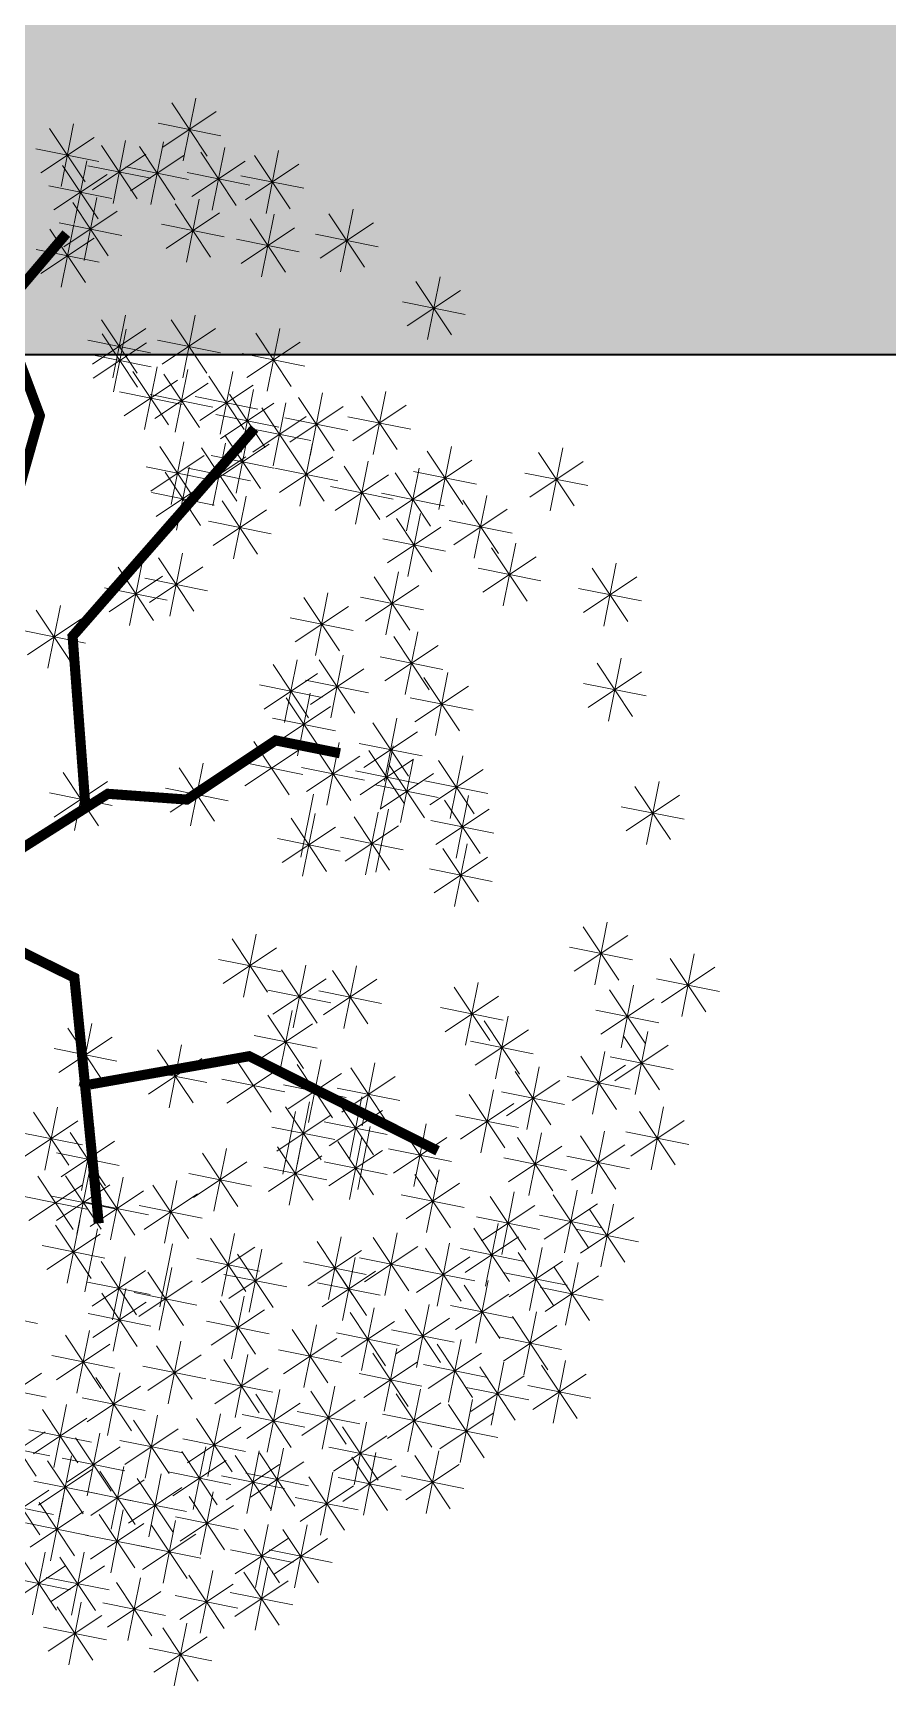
# Model space of a CAD drawing. Header units: inches. Extents: x 132383 to 134532, y 19213 to 20900.
# Drawn here: x 134000.1 to 134028.3, y 19936.7 to 19991.2 of the extents above; entities that cross this region are included whole.
import ezdxf

# ---------------------------------------------------------------- set-up
doc = ezdxf.new("R2010")
doc.units = ezdxf.units.IN
doc.header["$MEASUREMENT"] = 0
for name, color, linetype, lineweight in [('A-Dropline', 8, 'Continuous', 5), ('A-Hatch', 253, 'Continuous', 9), ('A-Wall', 13, 'Continuous', 35)]:
    doc.layers.add(name, color=color, linetype=linetype, lineweight=lineweight)

# ---------------------------------------------------------------- blocks, each defined once
blk = doc.blocks.new('bonito')
at = {"color": 74, "lineweight": 18}
for p, q in [((-0.3076, 2.0653), (-0.205, 2.2193)), ((-0.2745, 2.2329), (-0.2382, 2.0516)), ((-0.347, 2.1241), (-0.1657, 2.1604)), ((-0.3333, 2.1935), (-0.1794, 2.091)), ((-0.7757, 2.1049), (-0.6218, 2.0024)), ((-0.7501, 1.9767), (-0.6474, 2.1307)), ((-0.7169, 2.1443), (-0.6806, 1.963)), ((0.1894, 1.9634), (0.292, 2.1174)), ((0.2225, 2.131), (0.2588, 1.9497)), ((-0.7895, 2.0355), (-0.6081, 2.0718)), ((-0.5585, 2.0596), (-0.4046, 1.957)), ((-0.5328, 1.9313), (-0.4302, 2.0854)), ((-0.4997, 2.099), (-0.4634, 1.9176)), ((-0.3654, 2.0577), (-0.3291, 1.8764)), ((0.15, 2.0222), (0.3313, 2.0585)), ((0.1637, 2.0916), (0.3176, 1.9891)), ((-0.5722, 1.9901), (-0.3908, 2.0264)), ((-0.4242, 2.0183), (-0.2703, 1.9158)), ((-0.3985, 1.8901), (-0.2959, 2.0441)), ((0.5455, 1.854), (0.6481, 2.008)), ((0.5786, 2.0216), (0.6149, 1.8403)), ((0.853, 2.0077), (0.8893, 1.8263)), ((-1.0562, 1.9599), (-0.9023, 1.8573)), ((-1.0305, 1.8317), (-0.9279, 1.9857)), ((-0.9974, 1.9993), (-0.9611, 1.818)), ((-0.8199, 1.8057), (-0.7173, 1.9597)), ((-0.7868, 1.9734), (-0.7505, 1.792)), ((-0.5901, 1.8073), (-0.4875, 1.9613)), ((-0.557, 1.9749), (-0.5207, 1.7936)), ((-0.4379, 1.9489), (-0.2566, 1.9852)), ((-0.2162, 1.814), (-0.1136, 1.9681)), ((-0.1831, 1.9817), (-0.1468, 1.8003)), ((0.5198, 1.9822), (0.6737, 1.8797)), ((0.7942, 1.9683), (0.9481, 1.8657)), ((0.8199, 1.84), (0.9225, 1.994)), ((-1.0699, 1.8905), (-0.8886, 1.9268)), ((-0.8456, 1.934), (-0.6917, 1.8314)), ((-0.6158, 1.9355), (-0.4619, 1.833)), ((-0.2419, 1.9423), (-0.088, 1.8397)), ((0.5061, 1.9128), (0.6874, 1.9491)), ((0.7805, 1.8988), (0.9618, 1.9351)), ((-1.1991, 1.7298), (-1.0965, 1.8838)), ((-1.166, 1.8974), (-1.1297, 1.7161)), ((-0.9904, 1.7271), (-0.8878, 1.8812)), ((-0.9573, 1.8948), (-0.921, 1.7134)), ((-0.8593, 1.8645), (-0.678, 1.9008)), ((-0.6295, 1.8661), (-0.4482, 1.9024)), ((-0.2556, 1.8728), (-0.0743, 1.9091)), ((-1.508, 1.8221), (-1.354, 1.7195)), ((-1.4823, 1.6938), (-1.3797, 1.8479)), ((-1.4492, 1.8615), (-1.4129, 1.6801)), ((-1.2385, 1.7886), (-1.0572, 1.8249)), ((-1.2248, 1.858), (-1.0709, 1.7555)), ((-1.0298, 1.7859), (-0.8485, 1.8223)), ((-1.0161, 1.8554), (-0.8622, 1.7528)), ((1.1531, 1.6853), (1.2558, 1.8393)), ((1.1862, 1.8529), (1.2226, 1.6715)), ((-1.5217, 1.7526), (-1.3403, 1.7889)), ((-1.309, 1.777), (-1.2727, 1.5956)), ((-1.1564, 1.6258), (-1.0538, 1.7798)), ((-1.1233, 1.7934), (-1.087, 1.6121)), ((-0.8246, 1.6241), (-0.722, 1.7781)), ((-0.7915, 1.7917), (-0.7552, 1.6104)), ((-0.6344, 1.6178), (-0.5317, 1.7718)), ((-0.6012, 1.7854), (-0.5649, 1.604)), ((1.1137, 1.7441), (1.2951, 1.7804)), ((1.1274, 1.8135), (1.2814, 1.7109)), ((-1.3678, 1.7376), (-1.2139, 1.635)), ((-1.3421, 1.6093), (-1.2395, 1.7634)), ((-1.1958, 1.6846), (-1.0144, 1.7209)), ((-1.1821, 1.754), (-1.0282, 1.6515)), ((-0.864, 1.6829), (-0.6827, 1.7192)), ((-0.8503, 1.7523), (-0.6964, 1.6498)), ((-0.66, 1.746), (-0.5061, 1.6434)), ((-1.4545, 1.6827), (-1.4181, 1.5013)), ((-1.3815, 1.6681), (-1.2002, 1.7044)), ((-1.0208, 1.6738), (-0.8669, 1.5712)), ((-0.9952, 1.5455), (-0.8925, 1.6995)), ((-0.962, 1.7131), (-0.9257, 1.5318)), ((-0.6738, 1.6766), (-0.4924, 1.7129)), ((-0.4879, 1.5278), (-0.3852, 1.6819)), ((-0.4548, 1.6955), (-0.4184, 1.5141)), ((0.8523, 1.6779), (1.0063, 1.5753)), ((0.878, 1.5496), (0.9807, 1.7036)), ((0.9111, 1.7173), (0.9475, 1.5359)), ((-1.5133, 1.6433), (-1.3593, 1.5407)), ((-1.4876, 1.515), (-1.3849, 1.6691)), ((-1.2513, 1.4705), (-1.1487, 1.6246)), ((-1.2182, 1.6382), (-1.1819, 1.4568)), ((-1.1122, 1.6268), (-0.9583, 1.5243)), ((-1.0865, 1.4986), (-0.9839, 1.6526)), ((-1.0534, 1.6662), (-1.0171, 1.4849)), ((-1.0346, 1.6043), (-0.8532, 1.6406)), ((-0.701, 1.4852), (-0.5984, 1.6392)), ((-0.6679, 1.6528), (-0.6316, 1.4714)), ((-0.5136, 1.6561), (-0.3596, 1.5535)), ((0.8386, 1.6084), (1.02, 1.6447)), ((1.0487, 1.6341), (1.085, 1.4527)), ((-1.5956, 1.4253), (-1.493, 1.5793)), ((-1.5625, 1.5929), (-1.5262, 1.4116)), ((-1.527, 1.5738), (-1.3456, 1.6102)), ((-1.277, 1.5988), (-1.1231, 1.4962)), ((-1.1259, 1.5574), (-0.9446, 1.5937)), ((-0.7404, 1.544), (-0.559, 1.5803)), ((-0.7267, 1.6134), (-0.5728, 1.5108)), ((-0.5273, 1.5866), (-0.3459, 1.6229)), ((-0.3909, 1.4414), (-0.2882, 1.5954)), ((-0.3578, 1.609), (-0.3214, 1.4277)), ((0.0431, 1.5767), (0.0795, 1.3954)), ((0.1827, 1.5815), (0.219, 1.4001)), ((0.9899, 1.5947), (1.1438, 1.4921)), ((1.0156, 1.4664), (1.1182, 1.6204)), ((-1.6213, 1.5535), (-1.4674, 1.451)), ((-1.4218, 1.392), (-1.3192, 1.546)), ((-1.3887, 1.5596), (-1.3524, 1.3782)), ((-1.2907, 1.5293), (-1.1094, 1.5656)), ((-0.4303, 1.5002), (-0.2489, 1.5365)), ((-0.4166, 1.5696), (-0.2626, 1.4671)), ((-0.0157, 1.5373), (0.1383, 1.4348)), ((0.01, 1.4091), (0.1127, 1.5631)), ((0.1239, 1.5421), (0.2778, 1.4395)), ((0.1495, 1.4138), (0.2522, 1.5679)), ((0.2639, 1.3964), (0.3665, 1.5505)), ((0.297, 1.5641), (0.3333, 1.3827)), ((0.9762, 1.5252), (1.1575, 1.5615)), ((1.1901, 1.5315), (1.2265, 1.3501)), ((-1.7431, 1.3276), (-1.6405, 1.4816)), ((-1.71, 1.4953), (-1.6737, 1.3139)), ((-1.635, 1.4841), (-1.4536, 1.5204)), ((-1.4612, 1.4508), (-1.2799, 1.4871)), ((-1.4475, 1.5202), (-1.2936, 1.4176)), ((-1.1697, 1.487), (-1.0158, 1.3844)), ((-1.144, 1.3587), (-1.0414, 1.5127)), ((-1.1109, 1.5264), (-1.0746, 1.345)), ((-0.9315, 1.3283), (-0.8289, 1.4823)), ((-0.8984, 1.4959), (-0.8621, 1.3145)), ((-0.0294, 1.4679), (0.152, 1.5042)), ((0.1102, 1.4726), (0.2915, 1.5089)), ((0.2245, 1.4552), (0.4058, 1.4916)), ((0.2382, 1.5247), (0.3921, 1.4221)), ((0.4784, 1.4822), (0.6323, 1.3796)), ((0.5041, 1.3539), (0.6067, 1.508)), ((0.5372, 1.5216), (0.5735, 1.3402)), ((1.1313, 1.4921), (1.2853, 1.3895)), ((1.157, 1.3639), (1.2597, 1.5179)), ((1.6472, 1.3311), (1.7498, 1.4851)), ((1.6803, 1.4987), (1.7166, 1.3174)), ((-1.7688, 1.4559), (-1.6149, 1.3533)), ((-1.5323, 1.442), (-1.4959, 1.2606)), ((-1.3212, 1.2996), (-1.2185, 1.4536)), ((-1.288, 1.4672), (-1.2517, 1.2858)), ((-1.1834, 1.4175), (-1.0021, 1.4538)), ((-0.9572, 1.4565), (-0.8033, 1.3539)), ((-0.7991, 1.2915), (-0.6965, 1.4455)), ((-0.766, 1.4592), (-0.7297, 1.2778)), ((0.4647, 1.4127), (0.6461, 1.4491)), ((0.6554, 1.4345), (0.6917, 1.2531)), ((0.9964, 1.4424), (1.0327, 1.261)), ((1.1176, 1.4227), (1.299, 1.459)), ((1.1282, 1.4385), (1.1645, 1.2572)), ((1.6215, 1.4594), (1.7754, 1.3568)), ((-1.7825, 1.3864), (-1.6012, 1.4227)), ((-1.5911, 1.4026), (-1.4371, 1.3)), ((-1.5654, 1.2744), (-1.4627, 1.4284)), ((-1.3606, 1.3584), (-1.1792, 1.3947)), ((-1.3468, 1.4278), (-1.1929, 1.3252)), ((-0.9709, 1.3871), (-0.7896, 1.4234)), ((-0.8385, 1.3503), (-0.6572, 1.3866)), ((-0.8248, 1.4198), (-0.6709, 1.3172)), ((0.2522, 1.2532), (0.3549, 1.4072)), ((0.2854, 1.4208), (0.3217, 1.2394)), ((0.5966, 1.3951), (0.7505, 1.2925)), ((0.6223, 1.2669), (0.7249, 1.4209)), ((0.9376, 1.403), (1.0915, 1.3004)), ((0.9633, 1.2747), (1.0659, 1.4287)), ((1.0694, 1.3991), (1.2233, 1.2966)), ((1.095, 1.2709), (1.1977, 1.4249)), ((1.6078, 1.3899), (1.7892, 1.4262)), ((-1.6048, 1.3332), (-1.4234, 1.3695)), ((-1.4476, 1.2061), (-1.345, 1.3601)), ((-1.4145, 1.3737), (-1.3782, 1.1924)), ((-1.1138, 1.2078), (-1.0112, 1.3618)), ((-1.0807, 1.3754), (-1.0444, 1.1941)), ((0.2128, 1.312), (0.3942, 1.3483)), ((0.2266, 1.3814), (0.3805, 1.2788)), ((0.2932, 1.1955), (0.3958, 1.3495)), ((0.3263, 1.3631), (0.3626, 1.1817)), ((0.3724, 1.2067), (0.475, 1.3608)), ((0.4055, 1.3744), (0.4418, 1.193)), ((0.5829, 1.3257), (0.7643, 1.362)), ((0.7691, 1.339), (0.923, 1.2364)), ((0.7947, 1.2108), (0.8974, 1.3648)), ((0.8279, 1.3784), (0.8642, 1.197)), ((0.9239, 1.3335), (1.1052, 1.3698)), ((1.0556, 1.3297), (1.237, 1.366)), ((1.349, 1.3418), (1.3853, 1.1604)), ((-1.7479, 1.146), (-1.6452, 1.3)), ((-1.7147, 1.3136), (-1.6784, 1.1323)), ((-1.487, 1.2649), (-1.3057, 1.3012)), ((-1.4733, 1.3343), (-1.3194, 1.2318)), ((-1.3304, 1.1407), (-1.2278, 1.2947)), ((-1.2973, 1.3083), (-1.261, 1.127)), ((-1.1532, 1.2666), (-0.9718, 1.3029)), ((-1.1395, 1.336), (-0.9856, 1.2335)), ((-0.6232, 1.1429), (-0.5206, 1.2969)), ((-0.5901, 1.3105), (-0.5538, 1.1291)), ((0.1011, 1.1524), (0.2038, 1.3065)), ((0.1343, 1.3201), (0.1706, 1.1387)), ((0.2538, 1.2543), (0.4351, 1.2906)), ((0.2675, 1.3237), (0.4214, 1.2211)), ((0.333, 1.2655), (0.5143, 1.3019)), ((0.3467, 1.335), (0.5006, 1.2324)), ((0.7553, 1.2696), (0.9367, 1.3059)), ((1.1475, 1.2914), (1.1839, 1.11)), ((1.2902, 1.3024), (1.4441, 1.1998)), ((1.3159, 1.1742), (1.4185, 1.3282)), ((-1.7735, 1.2742), (-1.6196, 1.1717)), ((-1.686, 1.2473), (-1.5321, 1.1448)), ((-1.6603, 1.1191), (-1.5577, 1.2731)), ((-1.6272, 1.2867), (-1.5909, 1.1054)), ((-1.3561, 1.2689), (-1.2022, 1.1664)), ((-1.1522, 1.2538), (-1.1159, 1.0724)), ((-0.8366, 1.1056), (-0.7339, 1.2597)), ((-0.8035, 1.2733), (-0.7671, 1.0919)), ((-0.7208, 1.1058), (-0.6182, 1.2598)), ((-0.6877, 1.2734), (-0.6514, 1.0921)), ((-0.6489, 1.2711), (-0.495, 1.1685)), ((-0.3424, 1.0897), (-0.2397, 1.2438)), ((-0.3093, 1.2574), (-0.2729, 1.076)), ((0.0617, 1.2112), (0.2431, 1.2475)), ((0.0701, 1.2412), (0.2515, 1.2775)), ((0.0755, 1.2807), (0.2294, 1.1781)), ((1.0887, 1.252), (1.2427, 1.1494)), ((1.1144, 1.1238), (1.2171, 1.2778)), ((1.2765, 1.233), (1.4579, 1.2693)), ((1.8758, 1.2476), (1.9121, 1.0663)), ((-1.7873, 1.2048), (-1.6059, 1.2411)), ((-1.6997, 1.1779), (-1.5183, 1.2142)), ((-1.5239, 1.1949), (-1.4875, 1.0135)), ((-1.3698, 1.1995), (-1.1885, 1.2358)), ((-1.211, 1.2144), (-1.0571, 1.1118)), ((-1.1853, 1.0861), (-1.0827, 1.2402)), ((-1.1251, 1.0456), (-1.0225, 1.1996)), ((-1.092, 1.2132), (-1.0557, 1.0318)), ((-0.876, 1.1644), (-0.6946, 1.2007)), ((-0.8623, 1.2339), (-0.7083, 1.1313)), ((-0.8463, 1.1886), (-0.6649, 1.2249)), ((-0.7602, 1.1646), (-0.5789, 1.2009)), ((-0.7465, 1.234), (-0.5926, 1.1315)), ((-0.6626, 1.2017), (-0.4813, 1.238)), ((-0.3681, 1.218), (-0.2141, 1.1154)), ((0.3023, 1.0403), (0.405, 1.1943)), ((0.3354, 1.2079), (0.3718, 1.0266)), ((0.5545, 1.0519), (0.6571, 1.2059)), ((0.5876, 1.2196), (0.6239, 1.0382)), ((1.075, 1.1826), (1.2564, 1.2189)), ((1.817, 1.2082), (1.9709, 1.1056)), ((1.8427, 1.08), (1.9453, 1.234)), ((-1.8309, 1.1502), (-1.677, 1.0476)), ((-1.8052, 1.022), (-1.7026, 1.176)), ((-1.7721, 1.1896), (-1.7358, 1.0082)), ((-1.5827, 1.1555), (-1.4287, 1.0529)), ((-1.557, 1.0272), (-1.4543, 1.1812)), ((-1.2247, 1.1449), (-1.0434, 1.1813)), ((-1.1508, 1.1738), (-0.9969, 1.0712)), ((-0.581, 1.1553), (-0.5447, 0.974)), ((-0.3818, 1.1485), (-0.2004, 1.1848)), ((0.2766, 1.1685), (0.4306, 1.066)), ((0.5151, 1.1107), (0.6965, 1.147)), ((0.5288, 1.1802), (0.6827, 1.0776)), ((0.7347, 1.0075), (0.8373, 1.1615)), ((0.7678, 1.1751), (0.8041, 0.9937)), ((1.312, 0.9922), (1.4147, 1.1462)), ((1.3452, 1.1598), (1.3815, 0.9784)), ((1.8033, 1.1388), (1.9846, 1.1751)), ((-1.8446, 1.0808), (-1.6632, 1.1171)), ((-1.5964, 1.086), (-1.415, 1.1223)), ((-1.4049, 1.1022), (-1.251, 0.9996)), ((-1.3792, 0.9739), (-1.2766, 1.128)), ((-1.3461, 1.1416), (-1.3098, 0.9602)), ((-1.1645, 1.1044), (-0.9832, 1.1407)), ((-0.8189, 1.099), (-0.7826, 0.9177)), ((-0.7358, 0.9546), (-0.6332, 1.1087)), ((-0.7027, 1.1223), (-0.6664, 0.9409)), ((-0.6398, 1.1159), (-0.4859, 1.0134)), ((-0.6141, 0.9877), (-0.5115, 1.1417)), ((-0.3075, 1.1108), (-0.2711, 0.9295)), ((0.0716, 1.0987), (0.2255, 0.9961)), ((0.0973, 0.9704), (0.1999, 1.1245)), ((0.1304, 1.1381), (0.1667, 0.9567)), ((0.2629, 1.0991), (0.4443, 1.1354)), ((0.4451, 0.9563), (0.5478, 1.1104)), ((0.4783, 1.124), (0.5146, 0.9426)), ((0.6953, 1.0663), (0.8766, 1.1026)), ((0.709, 1.1357), (0.8629, 1.0331)), ((1.1667, 0.9631), (1.2694, 1.1171)), ((1.1999, 1.1307), (1.2362, 0.9494)), ((1.2864, 1.1204), (1.4403, 1.0178)), ((-1.4186, 1.0327), (-1.2373, 1.0691)), ((-0.8777, 1.0596), (-0.7238, 0.957)), ((-0.8521, 0.9314), (-0.7494, 1.0854)), ((-0.7615, 1.0829), (-0.6076, 0.9803)), ((-0.6535, 1.0465), (-0.4721, 1.0828)), ((-0.4713, 0.9037), (-0.3686, 1.0578)), ((-0.4382, 1.0714), (-0.4018, 0.89)), ((-0.3663, 1.0714), (-0.2123, 0.9688)), ((-0.3406, 0.9432), (-0.2379, 1.0972)), ((0.0579, 1.0292), (0.2392, 1.0655)), ((0.1135, 1.0248), (0.2948, 1.0611)), ((0.4057, 1.0151), (0.5871, 1.0515)), ((0.4195, 1.0846), (0.5734, 0.982)), ((0.541, 0.9183), (0.6436, 1.0723)), ((0.5741, 1.086), (0.6104, 0.9046)), ((1.1273, 1.0219), (1.3087, 1.0582)), ((1.1411, 1.0913), (1.295, 0.9888)), ((1.2726, 1.051), (1.454, 1.0873)), ((1.3161, 1.0533), (1.3524, 0.872)), ((-1.7611, 1.0072), (-1.6072, 0.9046)), ((-1.7355, 0.8789), (-1.6328, 1.033)), ((-1.7023, 1.0466), (-1.666, 0.8652)), ((-1.5663, 0.8684), (-1.4636, 1.0224)), ((-1.5331, 1.036), (-1.4968, 0.8547)), ((-0.8915, 0.9902), (-0.7101, 1.0265)), ((-0.8029, 0.9721), (-0.6216, 1.0085)), ((-0.7752, 1.0134), (-0.5939, 1.0498)), ((-0.497, 1.032), (-0.343, 0.9294)), ((-0.38, 1.002), (-0.1986, 1.0383)), ((0.3187, 0.8629), (0.4213, 1.0169)), ((0.3518, 1.0305), (0.3881, 0.8492)), ((0.5016, 0.9771), (0.6829, 1.0134)), ((0.5153, 1.0466), (0.6692, 0.944)), ((1.2573, 1.0139), (1.4112, 0.9113)), ((1.283, 0.8857), (1.3856, 1.0397)), ((1.4981, 0.8683), (1.6007, 1.0224)), ((1.5312, 1.036), (1.5675, 0.8546)), ((1.8281, 0.8519), (1.9307, 1.006)), ((1.8612, 1.0196), (1.8975, 0.8382)), ((2.0117, 0.865), (2.1143, 1.019)), ((2.0448, 1.0326), (2.0811, 0.8513)), ((-1.7749, 0.9377), (-1.5935, 0.974)), ((-1.7434, 0.8092), (-1.6408, 0.9632)), ((-1.7103, 0.9768), (-1.674, 0.7955)), ((-1.6057, 0.9272), (-1.4243, 0.9635)), ((-1.5919, 0.9966), (-1.438, 0.894)), ((-1.1614, 0.8162), (-1.0587, 0.9702)), ((-1.1283, 0.9838), (-1.0919, 0.8024)), ((-0.5977, 0.8103), (-0.4951, 0.9643)), ((-0.5646, 0.9779), (-0.5283, 0.7966)), ((-0.5107, 0.9625), (-0.3293, 0.9989)), ((-0.2183, 0.9676), (-0.182, 0.7862)), ((0.293, 0.9911), (0.4469, 0.8886)), ((1.2436, 0.9445), (1.425, 0.9808)), ((1.3549, 0.9604), (1.3912, 0.779)), ((1.4587, 0.9271), (1.64, 0.9634)), ((1.4724, 0.9966), (1.6263, 0.894)), ((1.8024, 0.9802), (1.9563, 0.8776)), ((1.9723, 0.9238), (2.1537, 0.9601)), ((1.986, 0.9932), (2.1399, 0.8907)), ((-1.7691, 0.9374), (-1.6152, 0.8349)), ((-1.4656, 0.776), (-1.363, 0.93)), ((-1.4325, 0.9436), (-1.3962, 0.7623)), ((-1.2964, 0.7654), (-1.1938, 0.9194)), ((-1.2633, 0.9331), (-1.227, 0.7517)), ((-1.2008, 0.875), (-1.0194, 0.9113)), ((-1.1871, 0.9444), (-1.0331, 0.8418)), ((-0.6234, 0.9385), (-0.4695, 0.836)), ((-0.2771, 0.9282), (-0.1232, 0.8256)), ((-0.2515, 0.7999), (-0.1488, 0.954)), ((1.0137, 0.7713), (1.1163, 0.9254)), ((1.0468, 0.939), (1.0831, 0.7576)), ((1.1779, 0.9074), (1.3318, 0.8048)), ((1.2036, 0.7792), (1.3062, 0.9332)), ((1.2367, 0.9468), (1.273, 0.7654)), ((1.2961, 0.921), (1.45, 0.8184)), ((1.3217, 0.7928), (1.4244, 0.9468)), ((1.7887, 0.9107), (1.97, 0.947)), ((-1.7828, 0.868), (-1.6015, 0.9043)), ((-1.603, 0.865), (-1.5667, 0.6837)), ((-1.505, 0.8348), (-1.3236, 0.8711)), ((-1.4913, 0.9042), (-1.3374, 0.8016)), ((-1.3358, 0.8242), (-1.1544, 0.8605)), ((-1.3221, 0.8937), (-1.1682, 0.7911)), ((-1.1412, 0.8659), (-0.9873, 0.7633)), ((-1.1155, 0.7377), (-1.0129, 0.8917)), ((-1.0824, 0.9053), (-1.0461, 0.7239)), ((-0.8699, 0.7146), (-0.7672, 0.8686)), ((-0.8367, 0.8822), (-0.8004, 0.7008)), ((-0.2908, 0.8587), (-0.1095, 0.895)), ((0.9743, 0.8301), (1.1557, 0.8665)), ((0.988, 0.8996), (1.1419, 0.797)), ((1.1642, 0.838), (1.3455, 0.8743)), ((1.1668, 0.7114), (1.2694, 0.8654)), ((1.1999, 0.879), (1.2362, 0.6977)), ((1.2824, 0.8516), (1.4637, 0.8879)), ((1.3484, 0.861), (1.5023, 0.7584)), ((1.3741, 0.7328), (1.4767, 0.8868)), ((1.4072, 0.9004), (1.4435, 0.719)), ((2.0209, 0.7099), (2.1235, 0.8639)), ((2.054, 0.8775), (2.0903, 0.6961)), ((-1.6985, 0.8222), (-1.6622, 0.6409)), ((-1.6618, 0.8256), (-1.5079, 0.7231)), ((-1.6361, 0.6974), (-1.5335, 0.8514)), ((-1.1549, 0.7965), (-0.9736, 0.8328)), ((-0.8955, 0.8428), (-0.7416, 0.7402)), ((0.2757, 0.8148), (0.312, 0.6334)), ((1.1411, 0.8396), (1.295, 0.7371)), ((1.3347, 0.7916), (1.516, 0.8279)), ((1.9952, 0.8381), (2.1491, 0.7355)), ((-1.7573, 0.7828), (-1.6034, 0.6803)), ((-1.7316, 0.6546), (-1.629, 0.8086)), ((-1.6755, 0.7562), (-1.4942, 0.7925)), ((-0.9093, 0.7734), (-0.7279, 0.8097)), ((0.2169, 0.7754), (0.3708, 0.6728)), ((0.2426, 0.6472), (0.3452, 0.8012)), ((1.1274, 0.7702), (1.3087, 0.8065)), ((1.1301, 0.7744), (1.1665, 0.5931)), ((1.413, 0.7707), (1.4493, 0.5893)), ((1.5368, 0.6244), (1.6395, 0.7784)), ((1.5699, 0.792), (1.6063, 0.6107)), ((1.8714, 0.6355), (1.974, 0.7895)), ((1.9045, 0.8031), (1.9408, 0.6218)), ((1.9815, 0.7687), (2.1628, 0.805)), ((2.1637, 0.6259), (2.2663, 0.7799)), ((2.1968, 0.7935), (2.2331, 0.6122)), ((-1.771, 0.7134), (-1.5897, 0.7497)), ((-1.3937, 0.75), (-1.3574, 0.5686)), ((-0.5711, 0.5849), (-0.4685, 0.7389)), ((-0.538, 0.7525), (-0.5017, 0.5712)), ((0.2032, 0.706), (0.3846, 0.7423)), ((0.849, 0.5874), (0.9517, 0.7414)), ((0.8822, 0.755), (0.9185, 0.5736)), ((1.0713, 0.735), (1.2253, 0.6325)), ((1.097, 0.6068), (1.1997, 0.7608)), ((1.145, 0.7196), (1.2989, 0.617)), ((1.1706, 0.5913), (1.2733, 0.7454)), ((1.2038, 0.759), (1.2401, 0.5776)), ((1.3542, 0.7313), (1.5081, 0.6287)), ((1.3799, 0.603), (1.4825, 0.7571)), ((1.4974, 0.6832), (1.6788, 0.7195)), ((1.5111, 0.7526), (1.6651, 0.6501)), ((1.832, 0.6943), (2.0133, 0.7306)), ((1.8457, 0.7637), (1.9996, 0.6612)), ((2.1243, 0.6847), (2.3056, 0.721)), ((2.138, 0.7541), (2.2919, 0.6516)), ((-0.6105, 0.6437), (-0.4292, 0.68)), ((-0.5968, 0.7131), (-0.4429, 0.6106)), ((0.8096, 0.6462), (0.991, 0.6825)), ((0.8234, 0.7156), (0.9773, 0.613)), ((1.0576, 0.6656), (1.239, 0.7019)), ((1.1312, 0.6501), (1.3126, 0.6865)), ((1.3405, 0.6618), (1.5218, 0.6981)), ((1.4208, 0.6816), (1.4571, 0.5003)), ((2.0372, 0.5324), (2.1398, 0.6865)), ((2.0703, 0.7001), (2.1066, 0.5187)), ((-1.8494, 0.5851), (-1.6681, 0.6214)), ((-1.8357, 0.6546), (-1.6818, 0.552)), ((0.8219, 0.4712), (0.9246, 0.6252)), ((0.855, 0.6388), (0.8914, 0.4575)), ((1.362, 0.6422), (1.5159, 0.5396)), ((1.3876, 0.514), (1.4903, 0.668)), ((1.9978, 0.5912), (2.1792, 0.6276)), ((2.0115, 0.6607), (2.1654, 0.5581)), ((0.7962, 0.5994), (0.9502, 0.4968)), ((1.3482, 0.5728), (1.5296, 0.6091)), ((1.4961, 0.4249), (1.5988, 0.579)), ((1.5293, 0.5926), (1.5656, 0.4112)), ((1.5368, 0.423), (1.6395, 0.5771)), ((1.57, 0.5907), (1.6063, 0.4093)), ((2.0406, 0.4232), (2.1432, 0.5772)), ((2.0737, 0.5908), (2.11, 0.4095)), ((-1.814, 0.5463), (-1.6601, 0.4438)), ((-1.7884, 0.4181), (-1.6857, 0.5721)), ((0.7825, 0.53), (0.9639, 0.5663)), ((1.4705, 0.5532), (1.6244, 0.4506)), ((1.5112, 0.5513), (1.6651, 0.4487)), ((2.0149, 0.5514), (2.1688, 0.4489)), ((-1.8278, 0.4769), (-1.6464, 0.5132)), ((-0.8103, 0.3325), (-0.7076, 0.4865)), ((-0.7772, 0.5001), (-0.7408, 0.3187)), ((-0.5091, 0.3255), (-0.4065, 0.4795)), ((-0.476, 0.4931), (-0.4397, 0.3118)), ((0.2622, 0.4798), (0.2985, 0.2985)), ((1.4568, 0.4837), (1.6381, 0.5201)), ((1.4974, 0.4818), (1.6788, 0.5181)), ((1.8759, 0.3399), (1.9785, 0.4939)), ((1.909, 0.5075), (1.9453, 0.3262)), ((2.0012, 0.482), (2.1825, 0.5183)), ((2.0156, 0.4785), (2.0519, 0.2972)), ((-0.836, 0.4607), (-0.682, 0.3581)), ((-0.5348, 0.4537), (-0.3809, 0.3512)), ((0.2034, 0.4404), (0.3573, 0.3379)), ((0.2291, 0.3122), (0.3317, 0.4662)), ((1.8315, 0.4417), (1.8678, 0.2603)), ((1.8365, 0.3987), (2.0179, 0.435)), ((1.8502, 0.4681), (2.0041, 0.3656)), ((1.9568, 0.4391), (2.1107, 0.3366)), ((1.9825, 0.3109), (2.0851, 0.4649)), ((2.1222, 0.4409), (2.1585, 0.2596)), ((-1.7581, 0.2672), (-1.6555, 0.4212)), ((-0.9753, 0.378), (-0.7939, 0.4144)), ((-0.8497, 0.3913), (-0.6683, 0.4276)), ((-0.7181, 0.3943), (-0.6818, 0.2129)), ((-0.5485, 0.3843), (-0.3671, 0.4206)), ((0.1897, 0.371), (0.371, 0.4073)), ((0.6979, 0.2349), (0.8006, 0.3889)), ((0.7311, 0.4026), (0.7674, 0.2212)), ((1.7727, 0.4023), (1.9266, 0.2997)), ((1.7984, 0.274), (1.901, 0.4281)), ((1.9431, 0.3697), (2.1244, 0.406)), ((2.0634, 0.4015), (2.2173, 0.299)), ((2.0891, 0.2733), (2.1917, 0.4273)), ((-0.7513, 0.2267), (-0.6486, 0.3807)), ((0.6723, 0.3632), (0.8262, 0.2606)), ((1.759, 0.3328), (1.9404, 0.3692)), ((2.0497, 0.3321), (2.231, 0.3684)), ((0.6585, 0.2937), (0.8399, 0.33))]:
    blk.add_line(p, q, dxfattribs=at)
at = {"color": 76, "lineweight": 18}
for p, q in [((-1.9573, 0.9471), (-1.8546, 1.1011)), ((-1.9242, 1.1147), (-1.8878, 0.9333)), ((-1.983, 1.0753), (-1.829, 0.9727)), ((-1.9967, 1.0059), (-1.8153, 1.0422)), ((-2.1054, 0.9619), (-1.9515, 0.8594)), ((-2.0798, 0.8337), (-1.9771, 0.9877)), ((-2.0466, 1.0013), (-2.0103, 0.82)), ((-1.9824, 0.9629), (-1.8284, 0.8603)), ((-1.9567, 0.8346), (-1.854, 0.9887)), ((-1.9236, 1.0023), (-1.8872, 0.8209)), ((-2.1192, 0.8925), (-1.9378, 0.9288)), ((-1.9961, 0.8934), (-1.8147, 0.9297)), ((-2.089, 0.6748), (-1.9864, 0.8289)), ((-2.0559, 0.8425), (-2.0196, 0.6611)), ((-1.8619, 0.6759), (-1.7593, 0.8299)), ((-1.8288, 0.8435), (-1.7925, 0.6622)), ((-2.208, 0.7676), (-2.1717, 0.5862)), ((-2.1284, 0.7336), (-1.9471, 0.77)), ((-2.1147, 0.8031), (-1.9608, 0.7005)), ((-1.9013, 0.7347), (-1.7199, 0.771)), ((-1.8876, 0.8041), (-1.7337, 0.7016)), ((-2.2668, 0.7282), (-2.1129, 0.6256)), ((-2.2411, 0.6), (-2.1385, 0.754)), ((-1.9443, 0.5676), (-1.8417, 0.7216)), ((-1.9112, 0.7352), (-1.8749, 0.5538)), ((-1.4268, 0.5823), (-1.3242, 0.7363)), ((-1.1804, 0.7245), (-1.1441, 0.5432)), ((-0.9622, 0.5716), (-0.8596, 0.7256)), ((-0.9291, 0.7392), (-0.8928, 0.5579)), ((-2.2805, 0.6588), (-2.0992, 0.6951)), ((-1.97, 0.6958), (-1.8161, 0.5932)), ((-1.81, 0.5263), (-1.7074, 0.6803)), ((-1.7769, 0.694), (-1.7406, 0.5126)), ((-1.6408, 0.5158), (-1.5382, 0.6698)), ((-1.6077, 0.6834), (-1.5714, 0.502)), ((-1.4662, 0.6411), (-1.2849, 0.6774)), ((-1.4525, 0.7106), (-1.2986, 0.608)), ((-1.2392, 0.6851), (-1.0853, 0.5826)), ((-1.2136, 0.5569), (-1.1109, 0.7109)), ((-0.9879, 0.6998), (-0.834, 0.5973)), ((-2.0771, 0.6338), (-2.0408, 0.4525)), ((-1.9837, 0.6264), (-1.8023, 0.6627)), ((-1.6665, 0.644), (-1.5126, 0.5414)), ((-1.2529, 0.6157), (-1.0716, 0.652)), ((-1.1853, 0.6173), (-1.0039, 0.6536)), ((-1.0016, 0.6304), (-0.8203, 0.6667)), ((-2.1359, 0.5944), (-1.982, 0.4919)), ((-2.1103, 0.4662), (-2.0076, 0.6202)), ((-1.8809, 0.5843), (-1.8446, 0.4029)), ((-1.7552, 0.5857), (-1.7189, 0.4044)), ((-1.6802, 0.5746), (-1.4989, 0.6109)), ((-1.4846, 0.5748), (-1.4483, 0.3934)), ((-1.2744, 0.424), (-1.1718, 0.578)), ((-1.2413, 0.5916), (-1.205, 0.4102)), ((-1.1833, 0.422), (-1.0807, 0.5761)), ((-1.1502, 0.5897), (-1.1139, 0.4083)), ((-0.92, 0.5841), (-0.8837, 0.4027)), ((-2.1497, 0.525), (-1.9683, 0.5613)), ((-1.9398, 0.5449), (-1.7858, 0.4423)), ((-1.9141, 0.4166), (-1.8114, 0.5707)), ((-1.5434, 0.5354), (-1.3895, 0.4328)), ((-1.5177, 0.4071), (-1.4151, 0.5612)), ((-1.3001, 0.5522), (-1.1462, 0.4496)), ((-1.209, 0.5503), (-1.0551, 0.4477)), ((-0.9788, 0.5447), (-0.8249, 0.4421)), ((-0.9531, 0.4164), (-0.8505, 0.5705)), ((-1.9535, 0.4754), (-1.7721, 0.5117)), ((-1.6923, 0.3485), (-1.5896, 0.5025)), ((-1.6591, 0.5161), (-1.6228, 0.3348)), ((-1.5571, 0.4659), (-1.3758, 0.5022)), ((-1.3629, 0.4866), (-1.3266, 0.3052)), ((-1.3138, 0.4828), (-1.1324, 0.5191)), ((-1.2227, 0.4808), (-1.0414, 0.5172)), ((-0.9925, 0.4752), (-0.8111, 0.5115)), ((-0.9028, 0.4869), (-0.8664, 0.3055)), ((-2.1801, 0.2952), (-2.0775, 0.4493)), ((-2.147, 0.4629), (-2.1107, 0.2815)), ((-2.0622, 0.4315), (-1.9083, 0.3289)), ((-2.0365, 0.3032), (-1.9339, 0.4573)), ((-2.0034, 0.4709), (-1.9671, 0.2895)), ((-1.7317, 0.4073), (-1.5503, 0.4436)), ((-1.725, 0.4348), (-1.6887, 0.2534)), ((-1.7179, 0.4767), (-1.564, 0.3742)), ((-1.4217, 0.4472), (-1.2678, 0.3446)), ((-1.396, 0.3189), (-1.2934, 0.473)), ((-1.142, 0.4009), (-0.9606, 0.4372)), ((-1.0781, 0.2908), (-0.9755, 0.4448)), ((-1.045, 0.4584), (-1.0087, 0.2771)), ((-0.9616, 0.4475), (-0.8076, 0.3449)), ((-0.9359, 0.3192), (-0.8332, 0.4733)), ((-2.2195, 0.354), (-2.0382, 0.3903)), ((-2.2058, 0.4235), (-2.0519, 0.3209)), ((-2.0759, 0.362), (-1.8946, 0.3984)), ((-1.8793, 0.2429), (-1.7767, 0.3969)), ((-1.8462, 0.4105), (-1.8099, 0.2292)), ((-1.7838, 0.3954), (-1.6299, 0.2928)), ((-1.61, 0.2524), (-1.5074, 0.4064)), ((-1.5769, 0.42), (-1.5406, 0.2387)), ((-1.4354, 0.3777), (-1.254, 0.4141)), ((-1.1175, 0.3496), (-0.9361, 0.3859)), ((-1.1038, 0.419), (-0.9499, 0.3164)), ((-0.9367, 0.239), (-0.8341, 0.393)), ((-0.9036, 0.4066), (-0.8673, 0.2253)), ((-2.0359, 0.1908), (-1.9333, 0.3448)), ((-2.0028, 0.3584), (-1.9665, 0.1771)), ((-1.9187, 0.3017), (-1.7373, 0.338)), ((-1.905, 0.3711), (-1.7511, 0.2686)), ((-1.7975, 0.326), (-1.6162, 0.3623)), ((-1.6494, 0.3112), (-1.4681, 0.3475)), ((-1.6357, 0.3806), (-1.4818, 0.2781)), ((-0.9624, 0.3672), (-0.8085, 0.2647)), ((-0.7769, 0.3549), (-0.623, 0.2523)), ((-2.0616, 0.319), (-1.9077, 0.2165)), ((-1.8181, 0.1426), (-1.7155, 0.2966)), ((-1.785, 0.3102), (-1.7487, 0.1289)), ((-1.6158, 0.2997), (-1.5795, 0.1183)), ((-1.4466, 0.2891), (-1.4103, 0.1078)), ((-0.7907, 0.2855), (-0.6093, 0.3218)), ((-2.0753, 0.2496), (-1.894, 0.2859)), ((-1.8438, 0.2708), (-1.6899, 0.1683)), ((-1.6746, 0.2603), (-1.5207, 0.1577)), ((-1.6489, 0.132), (-1.5463, 0.2861)), ((-1.4797, 0.1215), (-1.3771, 0.2755)), ((-1.2333, 0.2637), (-1.197, 0.0823))]:
    blk.add_line(p, q, dxfattribs=at)
at = {"color": 47, "lineweight": 18, "const_width": 0.0291}
for points in [[(-0.5434, 0.415), (-0.4617, 0.8753), (-0.7348, 1.4191)], [(-0.0122, -0.0192), (0.2961, 0.4672), (0.2794, 0.6955), (0.4503, 0.9518), (0.4131, 1.1374)], [(0.2608, 0.4023), (0.7512, 0.3653), (1.3511, 0.8908)], [(-0.04, -0.0248), (-0.2351, 0.3705), (-0.9446, 0.4408)], [(0.8125, 0.1073), (1.3883, 0.2709), (1.6911, 0.1578), (1.914, 0.3472)]]:
    blk.add_lwpolyline(points, dxfattribs=at)

msp = doc.modelspace()

# ---------------------------------------------------------------- hatches: boundary and pattern name
at = {"layer": 'A-Hatch'}
h = msp.add_hatch(color=22, dxfattribs=at)
h.paths.add_polyline_path([(133938.251, 20584.591), (134532.251, 20584.591), (134532.251, 19980.591), (133938.251, 19980.591)])
h.paths.add_polyline_path([(133956.251, 20566.591), (134514.251, 20566.591), (134514.251, 19998.591), (133956.251, 19998.591)], flags=16)

# ---------------------------------------------------------------- linework, layer by layer
at = {"layer": 'A-Wall'}
msp.add_lwpolyline([(133938.251, 20584.591), (134532.251, 20584.591), (134532.251, 19980.591), (133938.251, 19980.591)], close=True, dxfattribs=at)

# ---------------------------------------------------------------- block references
at = {"layer": 'A-Dropline', "xscale": -11.41243084816262, "yscale": 11.41243084816262, "zscale": 11.412430848, "rotation": 270}
msp.add_blockref('bonito', (133997.24, 19962.74), dxfattribs=at)

doc.saveas('drawing.dxf')
